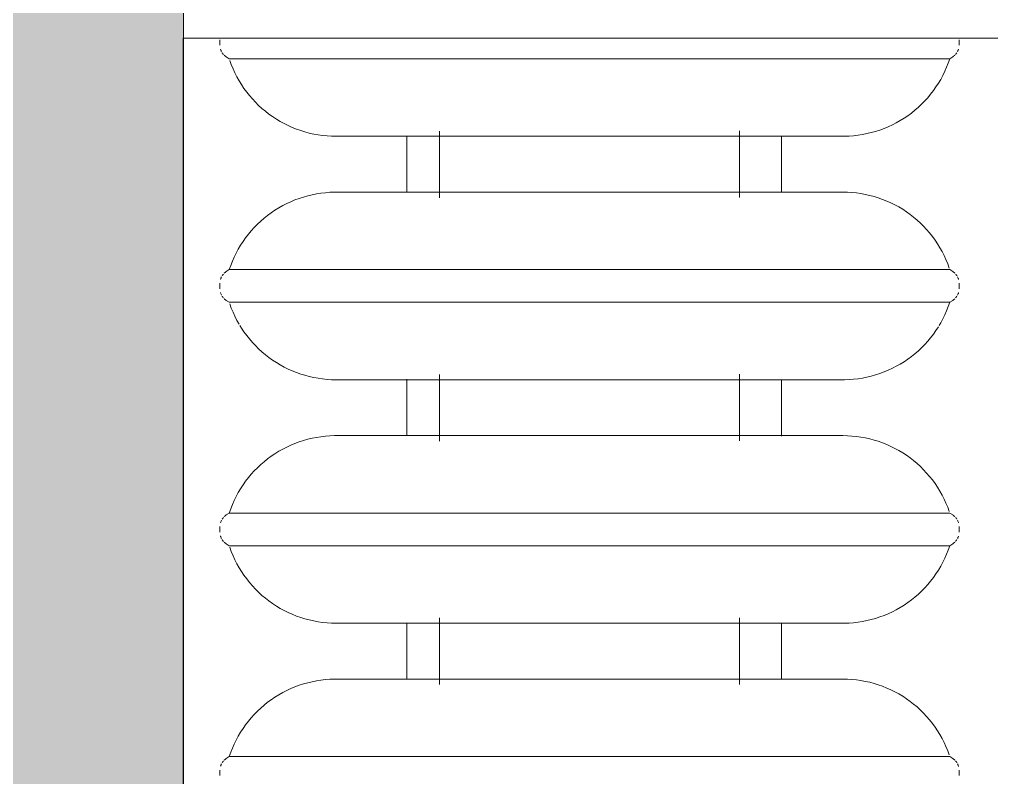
# Model space of a CAD drawing. Header units: inches. Extents: x -1287 to 1590, y -3558 to 989.
# Drawn here: x -1019.25 to -1006.28, y -518.86 to -508.74 of the extents above; entities that cross this region are included whole.
import ezdxf

# ---------------------------------------------------------------- set-up
doc = ezdxf.new("R2010")
doc.units = ezdxf.units.IN
doc.header["$MEASUREMENT"] = 0
for name, color, linetype, lineweight in [('A-GENM', 13, 'Continuous', 9), ('A-WALL', 113, 'Continuous', 18), ('A-WALL-PATT', 111, 'Continuous', 18), ('I-WALL', 2, 'Continuous', 18)]:
    doc.layers.add(name, color=color, linetype=linetype, lineweight=lineweight)

# ---------------------------------------------------------------- blocks, each defined once
blk = doc.blocks.new('Cast_Iron_Radiator_8182 - Cast_Iron_Radiator_8182-7588421-1st Floor Construction')
at = {"layer": 'A-GENM'}
for p, q in [((0.75, 4.933), (0.713, 4.933)), ((0.787, 4.933), (0.75, 4.933)), ((4, 4.933), (3.963, 4.933)), ((4.037, 4.933), (4, 4.933)), ((7.25, 4.933), (7.213, 4.933)), ((7.287, 4.933), (7.25, 4.933)), ((10.5, 4.933), (10.463, 4.933)), ((10.537, 4.933), (10.5, 4.933)), ((0.968, 4.809), (0.943, 4.848)), ((0.968, 1), (0.968, 4.809)), ((3.807, 4.848), (3.782, 4.809)), ((3.782, 1), (3.782, 4.809)), ((4.218, 4.809), (4.193, 4.848)), ((4.218, 1), (4.218, 4.809)), ((7.057, 4.848), (7.032, 4.809)), ((7.032, 1), (7.032, 4.809)), ((7.468, 4.809), (7.443, 4.848)), ((7.468, 1), (7.468, 4.809)), ((10.307, 4.848), (10.282, 4.809)), ((10.282, 1), (10.282, 4.809)), ((2.754, 2.438), (1.999, 2.438)), ((6.004, 2.438), (5.249, 2.438)), ((9.254, 2.438), (8.499, 2.438)), ((2.818, 2), (1.928, 2)), ((6.068, 2), (5.178, 2)), ((9.318, 2), (8.428, 2)), ((0.968, -1), (0.968, 1)), ((2.002, -1), (2.002, 1)), ((2.748, 1), (2.748, -1)), ((3.782, -1), (3.782, 1)), ((4.218, -1), (4.218, 1)), ((5.252, -1), (5.252, 1)), ((5.998, 1), (5.998, -1)), ((7.032, -1), (7.032, 1)), ((7.468, -1), (7.468, 1)), ((8.502, -1), (8.502, 1)), ((9.248, 1), (9.248, -1)), ((10.282, -1), (10.282, 1)), ((0.968, -4.809), (0.968, -1)), ((3.782, -4.809), (3.782, -1)), ((4.218, -4.809), (4.218, -1)), ((7.032, -4.809), (7.032, -1)), ((7.468, -4.809), (7.468, -1)), ((10.282, -4.809), (10.282, -1)), ((1.932, -2), (2.822, -2)), ((5.182, -2), (6.072, -2)), ((8.432, -2), (9.322, -2)), ((1.997, -2.562), (2.753, -2.562)), ((5.247, -2.562), (6.003, -2.562)), ((8.497, -2.562), (9.253, -2.562)), ((0.943, -4.848), (0.968, -4.809)), ((3.782, -4.809), (3.807, -4.848)), ((4.193, -4.848), (4.218, -4.809)), ((7.032, -4.809), (7.057, -4.848)), ((7.443, -4.848), (7.468, -4.809)), ((10.282, -4.809), (10.307, -4.848)), ((0.713, -4.933), (0.75, -4.933)), ((0.75, -4.933), (0.787, -4.933)), ((3.963, -4.933), (4, -4.933)), ((4, -4.933), (4.037, -4.933)), ((7.213, -4.933), (7.25, -4.933)), ((7.25, -4.933), (7.287, -4.933)), ((10.463, -4.933), (10.5, -4.933)), ((10.5, -4.933), (10.537, -4.933))]:
    blk.add_line(p, q, dxfattribs=at)
at = {"layer": 'A-GENM', "flags": 128}
for points in [[(0.838, 4.925), (0.845, 4.923), (0.852, 4.921), (0.859, 4.918), (0.866, 4.915), (0.873, 4.912)], [(0.886, 4.904), (0.892, 4.9), (0.898, 4.896), (0.904, 4.891), (0.909, 4.887)], [(0.92, 4.876), (0.925, 4.871), (0.93, 4.865), (0.935, 4.859), (0.939, 4.854), (0.943, 4.848)], [(0.968, 4.809), (1.025, 4.789), (1.081, 4.767), (1.135, 4.743), (1.189, 4.716), (1.242, 4.688), (1.294, 4.657), (1.344, 4.624), (1.393, 4.59), (1.441, 4.553), (1.487, 4.515), (1.531, 4.474), (1.574, 4.432), (1.615, 4.389), (1.654, 4.343), (1.692, 4.296), (1.727, 4.248), (1.761, 4.198), (1.793, 4.147), (1.822, 4.095), (1.849, 4.042), (1.875, 3.987), (1.898, 3.932), (1.919, 3.876), (1.937, 3.819), (1.953, 3.761), (1.967, 3.703), (1.979, 3.644), (1.988, 3.585), (1.995, 3.525), (2, 3.465), (2.002, 3.405), (2.002, 3.383)], [(2.748, 3.383), (2.749, 3.443), (2.753, 3.503), (2.759, 3.563), (2.767, 3.622), (2.778, 3.681), (2.791, 3.74), (2.807, 3.798), (2.824, 3.855), (2.844, 3.911), (2.867, 3.967), (2.891, 4.022), (2.918, 4.076), (2.946, 4.128), (2.977, 4.18), (3.01, 4.23), (3.045, 4.279), (3.082, 4.326), (3.12, 4.372), (3.161, 4.416), (3.203, 4.459), (3.247, 4.5), (3.292, 4.539), (3.339, 4.576), (3.388, 4.612), (3.438, 4.645), (3.489, 4.677), (3.541, 4.706), (3.595, 4.733), (3.649, 4.758), (3.705, 4.781), (3.761, 4.802)], [(3.807, 4.848), (3.812, 4.854), (3.816, 4.86), (3.821, 4.866), (3.825, 4.872), (3.831, 4.877)], [(3.841, 4.887), (3.847, 4.892), (3.853, 4.896), (3.859, 4.901), (3.865, 4.905)], [(3.878, 4.912), (3.885, 4.915), (3.892, 4.918), (3.899, 4.921), (3.906, 4.924), (3.913, 4.926)], [(4.088, 4.925), (4.095, 4.923), (4.102, 4.921), (4.109, 4.918), (4.116, 4.915), (4.123, 4.912)], [(4.136, 4.904), (4.142, 4.9), (4.148, 4.896), (4.154, 4.891), (4.159, 4.887)], [(4.17, 4.876), (4.175, 4.871), (4.18, 4.865), (4.185, 4.859), (4.189, 4.854), (4.193, 4.848)], [(4.218, 4.809), (4.275, 4.789), (4.331, 4.767), (4.385, 4.743), (4.439, 4.716), (4.492, 4.688), (4.544, 4.657), (4.594, 4.624), (4.643, 4.59), (4.691, 4.553), (4.737, 4.515), (4.781, 4.474), (4.824, 4.432), (4.865, 4.389), (4.904, 4.343), (4.942, 4.296), (4.977, 4.248), (5.011, 4.198), (5.043, 4.147), (5.072, 4.095), (5.099, 4.042), (5.125, 3.987), (5.148, 3.932), (5.169, 3.876), (5.187, 3.819), (5.203, 3.761), (5.217, 3.703), (5.229, 3.644), (5.238, 3.585), (5.245, 3.525), (5.25, 3.465), (5.252, 3.405), (5.252, 3.383)], [(6.739, 4.677), (6.791, 4.706), (6.845, 4.733), (6.899, 4.758), (6.955, 4.781), (7.011, 4.802)], [(7.057, 4.848), (7.062, 4.854), (7.066, 4.86), (7.071, 4.866), (7.075, 4.872), (7.081, 4.877)], [(7.091, 4.887), (7.097, 4.892), (7.103, 4.896), (7.109, 4.901), (7.115, 4.905)], [(7.128, 4.912), (7.135, 4.915), (7.142, 4.918), (7.149, 4.921), (7.156, 4.924), (7.163, 4.926)], [(7.338, 4.925), (7.345, 4.923), (7.352, 4.921), (7.359, 4.918), (7.366, 4.915), (7.373, 4.912)], [(7.386, 4.904), (7.392, 4.9), (7.398, 4.896), (7.404, 4.891), (7.409, 4.887)], [(7.42, 4.876), (7.425, 4.871), (7.43, 4.865), (7.435, 4.859), (7.439, 4.854), (7.443, 4.848)], [(7.468, 4.809), (7.525, 4.789), (7.581, 4.767), (7.635, 4.743), (7.689, 4.716), (7.742, 4.688), (7.794, 4.657), (7.844, 4.624), (7.893, 4.59), (7.941, 4.553), (7.987, 4.515), (8.031, 4.474), (8.074, 4.432), (8.115, 4.389), (8.154, 4.343), (8.192, 4.296), (8.227, 4.248), (8.261, 4.198), (8.293, 4.147), (8.322, 4.095), (8.349, 4.042), (8.375, 3.987), (8.398, 3.932), (8.419, 3.876), (8.437, 3.819), (8.453, 3.761), (8.467, 3.703), (8.479, 3.644), (8.488, 3.585), (8.495, 3.525), (8.5, 3.465), (8.502, 3.405), (8.502, 3.383)], [(9.248, 3.383), (9.249, 3.443), (9.253, 3.503), (9.259, 3.563), (9.267, 3.622), (9.278, 3.681), (9.291, 3.74), (9.307, 3.798), (9.324, 3.855), (9.344, 3.911), (9.367, 3.967), (9.391, 4.022), (9.418, 4.076), (9.446, 4.128), (9.477, 4.18), (9.51, 4.23), (9.545, 4.279), (9.582, 4.326), (9.62, 4.372), (9.661, 4.416), (9.703, 4.459), (9.747, 4.5), (9.792, 4.539), (9.839, 4.576), (9.888, 4.612), (9.938, 4.645), (9.989, 4.677), (10.041, 4.706), (10.095, 4.733), (10.149, 4.758), (10.205, 4.781), (10.261, 4.802)], [(10.307, 4.848), (10.312, 4.854), (10.316, 4.86), (10.321, 4.866), (10.325, 4.872), (10.331, 4.877)], [(10.341, 4.887), (10.347, 4.892), (10.353, 4.896), (10.359, 4.901), (10.365, 4.905)], [(10.378, 4.912), (10.385, 4.915), (10.392, 4.918), (10.399, 4.921), (10.406, 4.924), (10.413, 4.926)], [(5.998, 3.383), (5.999, 3.443), (6.003, 3.503), (6.009, 3.563), (6.017, 3.622), (6.028, 3.681), (6.041, 3.74), (6.057, 3.798), (6.074, 3.855), (6.094, 3.911), (6.117, 3.967), (6.141, 4.022), (6.168, 4.076), (6.196, 4.128), (6.227, 4.18), (6.26, 4.23), (6.295, 4.279), (6.332, 4.326), (6.37, 4.372), (6.411, 4.416), (6.453, 4.459), (6.497, 4.5), (6.542, 4.539), (6.589, 4.576), (6.638, 4.612), (6.688, 4.645), (6.723, 4.667)], [(2.002, 3.383), (2.002, 3.381), (2.002, 3.375), (2.002, 3.366), (2.002, 3.353), (2.002, 3.336), (2.002, 3.315), (2.002, 3.29), (2.002, 3.262), (2.002, 3.23), (2.002, 3.195), (2.002, 3.156), (2.002, 3.114), (2.002, 3.068), (2.002, 3.019), (2.002, 2.967), (2.002, 2.911), (2.002, 2.853), (2.002, 2.792), (2.002, 2.727), (2.002, 2.66), (2.002, 2.591), (2.002, 2.518), (2.002, 2.444)], [(2.002, 1), (2.002, 1.095), (2.002, 1.19), (2.002, 1.285), (2.002, 1.38), (2.002, 1.473), (2.002, 1.566), (2.002, 1.659), (2.002, 1.75), (2.002, 1.839), (2.002, 1.928), (2.002, 2.015), (2.002, 2.1), (2.002, 2.184), (2.002, 2.266), (2.002, 2.346), (2.002, 2.423), (2.002, 2.498), (2.002, 2.571), (2.002, 2.642), (2.002, 2.71), (2.002, 2.775), (2.002, 2.837), (2.002, 2.896), (2.002, 2.952), (2.002, 3.005), (2.002, 3.055), (2.002, 3.102), (2.002, 3.145), (2.002, 3.185), (2.002, 3.221), (2.002, 3.254), (2.002, 3.283), (2.002, 3.309), (2.002, 3.33), (2.002, 3.348), (2.002, 3.363), (2.002, 3.373), (2.002, 3.38), (2.002, 3.383), (2.002, 3.383)], [(2.748, 2.438), (2.748, 2.498), (2.748, 2.571), (2.748, 2.642), (2.748, 2.71), (2.748, 2.775), (2.748, 2.837), (2.748, 2.896), (2.748, 2.952), (2.748, 3.005), (2.748, 3.055), (2.748, 3.102), (2.748, 3.145), (2.748, 3.185), (2.748, 3.221), (2.748, 3.254), (2.748, 3.283), (2.748, 3.309), (2.748, 3.33), (2.748, 3.348), (2.748, 3.363), (2.748, 3.373), (2.748, 3.38), (2.748, 3.383), (2.748, 3.383)], [(2.748, 3.383), (2.748, 3.381), (2.748, 3.375), (2.748, 3.366), (2.748, 3.353), (2.748, 3.336), (2.748, 3.315), (2.748, 3.29), (2.748, 3.262), (2.748, 3.23), (2.748, 3.195), (2.748, 3.156), (2.748, 3.114), (2.748, 3.068), (2.748, 3.019), (2.748, 2.967), (2.748, 2.911), (2.748, 2.853), (2.748, 2.792), (2.748, 2.727), (2.748, 2.66), (2.748, 2.591), (2.748, 2.518), (2.748, 2.444), (2.748, 2.367), (2.748, 2.288), (2.748, 2.206), (2.748, 2.123), (2.748, 2.038), (2.748, 1.952), (2.748, 1.864), (2.748, 1.774), (2.748, 1.683), (2.748, 1.591), (2.748, 1.499), (2.748, 1.405), (2.748, 1.311), (2.748, 1.216), (2.748, 1.121), (2.748, 1.026), (2.748, 1)], [(5.252, 3.383), (5.252, 3.381), (5.252, 3.375), (5.252, 3.366), (5.252, 3.353), (5.252, 3.336), (5.252, 3.315), (5.252, 3.29), (5.252, 3.262), (5.252, 3.23), (5.252, 3.195), (5.252, 3.156), (5.252, 3.114), (5.252, 3.068), (5.252, 3.019), (5.252, 2.967), (5.252, 2.911), (5.252, 2.853), (5.252, 2.792), (5.252, 2.727), (5.252, 2.66), (5.252, 2.591), (5.252, 2.518), (5.252, 2.444)], [(5.252, 1), (5.252, 1.095), (5.252, 1.19), (5.252, 1.285), (5.252, 1.38), (5.252, 1.473), (5.252, 1.566), (5.252, 1.659), (5.252, 1.75), (5.252, 1.839), (5.252, 1.928), (5.252, 2.015), (5.252, 2.1), (5.252, 2.184), (5.252, 2.266), (5.252, 2.346), (5.252, 2.423), (5.252, 2.498), (5.252, 2.571), (5.252, 2.642), (5.252, 2.71), (5.252, 2.775), (5.252, 2.837), (5.252, 2.896), (5.252, 2.952), (5.252, 3.005), (5.252, 3.055), (5.252, 3.102), (5.252, 3.145), (5.252, 3.185), (5.252, 3.221), (5.252, 3.254), (5.252, 3.283), (5.252, 3.309), (5.252, 3.33), (5.252, 3.348), (5.252, 3.363), (5.252, 3.373), (5.252, 3.38), (5.252, 3.383), (5.252, 3.383)], [(5.998, 2.438), (5.998, 2.498), (5.998, 2.571), (5.998, 2.642), (5.998, 2.71), (5.998, 2.775), (5.998, 2.837), (5.998, 2.896), (5.998, 2.952), (5.998, 3.005), (5.998, 3.055), (5.998, 3.102), (5.998, 3.145), (5.998, 3.185), (5.998, 3.221), (5.998, 3.254), (5.998, 3.283), (5.998, 3.309), (5.998, 3.33), (5.998, 3.348), (5.998, 3.363), (5.998, 3.373), (5.998, 3.38), (5.998, 3.383), (5.998, 3.383)], [(5.998, 3.383), (5.998, 3.381), (5.998, 3.375), (5.998, 3.366), (5.998, 3.353), (5.998, 3.336), (5.998, 3.315), (5.998, 3.29), (5.998, 3.262), (5.998, 3.23), (5.998, 3.195), (5.998, 3.156), (5.998, 3.114), (5.998, 3.068), (5.998, 3.019), (5.998, 2.967), (5.998, 2.911), (5.998, 2.853), (5.998, 2.792), (5.998, 2.727), (5.998, 2.66), (5.998, 2.591), (5.998, 2.518), (5.998, 2.444), (5.998, 2.367), (5.998, 2.288), (5.998, 2.206), (5.998, 2.123), (5.998, 2.038), (5.998, 1.952), (5.998, 1.864), (5.998, 1.774), (5.998, 1.683), (5.998, 1.591), (5.998, 1.499), (5.998, 1.405), (5.998, 1.311), (5.998, 1.216), (5.998, 1.121), (5.998, 1.026), (5.998, 1)], [(8.502, 3.383), (8.502, 3.381), (8.502, 3.375), (8.502, 3.366), (8.502, 3.353), (8.502, 3.336), (8.502, 3.315), (8.502, 3.29), (8.502, 3.262), (8.502, 3.23), (8.502, 3.195), (8.502, 3.156), (8.502, 3.114), (8.502, 3.068), (8.502, 3.019), (8.502, 2.967), (8.502, 2.911), (8.502, 2.853), (8.502, 2.792), (8.502, 2.727), (8.502, 2.66), (8.502, 2.591), (8.502, 2.518), (8.502, 2.444)], [(8.502, 1), (8.502, 1.095), (8.502, 1.19), (8.502, 1.285), (8.502, 1.38), (8.502, 1.473), (8.502, 1.566), (8.502, 1.659), (8.502, 1.75), (8.502, 1.839), (8.502, 1.928), (8.502, 2.015), (8.502, 2.1), (8.502, 2.184), (8.502, 2.266), (8.502, 2.346), (8.502, 2.423), (8.502, 2.498), (8.502, 2.571), (8.502, 2.642), (8.502, 2.71), (8.502, 2.775), (8.502, 2.837), (8.502, 2.896), (8.502, 2.952), (8.502, 3.005), (8.502, 3.055), (8.502, 3.102), (8.502, 3.145), (8.502, 3.185), (8.502, 3.221), (8.502, 3.254), (8.502, 3.283), (8.502, 3.309), (8.502, 3.33), (8.502, 3.348), (8.502, 3.363), (8.502, 3.373), (8.502, 3.38), (8.502, 3.383), (8.502, 3.383)], [(9.248, 2.438), (9.248, 2.498), (9.248, 2.571), (9.248, 2.642), (9.248, 2.71), (9.248, 2.775), (9.248, 2.837), (9.248, 2.896), (9.248, 2.952), (9.248, 3.005), (9.248, 3.055), (9.248, 3.102), (9.248, 3.145), (9.248, 3.185), (9.248, 3.221), (9.248, 3.254), (9.248, 3.283), (9.248, 3.309), (9.248, 3.33), (9.248, 3.348), (9.248, 3.363), (9.248, 3.373), (9.248, 3.38), (9.248, 3.383), (9.248, 3.383)], [(9.248, 3.383), (9.248, 3.381), (9.248, 3.375), (9.248, 3.366), (9.248, 3.353), (9.248, 3.336), (9.248, 3.315), (9.248, 3.29), (9.248, 3.262), (9.248, 3.23), (9.248, 3.195), (9.248, 3.156), (9.248, 3.114), (9.248, 3.068), (9.248, 3.019), (9.248, 2.967), (9.248, 2.911), (9.248, 2.853), (9.248, 2.792), (9.248, 2.727), (9.248, 2.66), (9.248, 2.591), (9.248, 2.518), (9.248, 2.444), (9.248, 2.367), (9.248, 2.288), (9.248, 2.206), (9.248, 2.123), (9.248, 2.038), (9.248, 1.952), (9.248, 1.864), (9.248, 1.774), (9.248, 1.683), (9.248, 1.591), (9.248, 1.499), (9.248, 1.405), (9.248, 1.311), (9.248, 1.216), (9.248, 1.121), (9.248, 1.026), (9.248, 1)], [(2.002, -3.383), (2.002, -3.381), (2.002, -3.375), (2.002, -3.366), (2.002, -3.353), (2.002, -3.336), (2.002, -3.315), (2.002, -3.29), (2.002, -3.262), (2.002, -3.23), (2.002, -3.195), (2.002, -3.156), (2.002, -3.114), (2.002, -3.068), (2.002, -3.019), (2.002, -2.967), (2.002, -2.911), (2.002, -2.853), (2.002, -2.792), (2.002, -2.727), (2.002, -2.66), (2.002, -2.591), (2.002, -2.518), (2.002, -2.444), (2.002, -2.367), (2.002, -2.288), (2.002, -2.206), (2.002, -2.123), (2.002, -2.038), (2.002, -1.952), (2.002, -1.864), (2.002, -1.774), (2.002, -1.683), (2.002, -1.591), (2.002, -1.499), (2.002, -1.405), (2.002, -1.311), (2.002, -1.216), (2.002, -1.121), (2.002, -1.026), (2.002, -1)], [(2.748, -1), (2.748, -1.095), (2.748, -1.19), (2.748, -1.285), (2.748, -1.38), (2.748, -1.473), (2.748, -1.566), (2.748, -1.659), (2.748, -1.75), (2.748, -1.839), (2.748, -1.928), (2.748, -2.015), (2.748, -2.1), (2.748, -2.184), (2.748, -2.266), (2.748, -2.346), (2.748, -2.423), (2.748, -2.498), (2.748, -2.571), (2.748, -2.642), (2.748, -2.71), (2.748, -2.775), (2.748, -2.837), (2.748, -2.896), (2.748, -2.952), (2.748, -3.005), (2.748, -3.055), (2.748, -3.102), (2.748, -3.145), (2.748, -3.185), (2.748, -3.221), (2.748, -3.254), (2.748, -3.283), (2.748, -3.309), (2.748, -3.33), (2.748, -3.348), (2.748, -3.363), (2.748, -3.373), (2.748, -3.38), (2.748, -3.383), (2.748, -3.383)], [(5.252, -3.383), (5.252, -3.381), (5.252, -3.375), (5.252, -3.366), (5.252, -3.353), (5.252, -3.336), (5.252, -3.315), (5.252, -3.29), (5.252, -3.262), (5.252, -3.23), (5.252, -3.195), (5.252, -3.156), (5.252, -3.114), (5.252, -3.068), (5.252, -3.019), (5.252, -2.967), (5.252, -2.911), (5.252, -2.853), (5.252, -2.792), (5.252, -2.727), (5.252, -2.66), (5.252, -2.591), (5.252, -2.518), (5.252, -2.444), (5.252, -2.367), (5.252, -2.288), (5.252, -2.206), (5.252, -2.123), (5.252, -2.038), (5.252, -1.952), (5.252, -1.864), (5.252, -1.774), (5.252, -1.683), (5.252, -1.591), (5.252, -1.499), (5.252, -1.405), (5.252, -1.311), (5.252, -1.216), (5.252, -1.121), (5.252, -1.026), (5.252, -1)], [(5.998, -1), (5.998, -1.095), (5.998, -1.19), (5.998, -1.285), (5.998, -1.38), (5.998, -1.473), (5.998, -1.566), (5.998, -1.659), (5.998, -1.75), (5.998, -1.839), (5.998, -1.928), (5.998, -2.015), (5.998, -2.1), (5.998, -2.184), (5.998, -2.266), (5.998, -2.346), (5.998, -2.423), (5.998, -2.498), (5.998, -2.571), (5.998, -2.642), (5.998, -2.71), (5.998, -2.775), (5.998, -2.837), (5.998, -2.896), (5.998, -2.952), (5.998, -3.005), (5.998, -3.055), (5.998, -3.102), (5.998, -3.145), (5.998, -3.185), (5.998, -3.221), (5.998, -3.254), (5.998, -3.283), (5.998, -3.309), (5.998, -3.33), (5.998, -3.348), (5.998, -3.363), (5.998, -3.373), (5.998, -3.38), (5.998, -3.383), (5.998, -3.383)], [(8.502, -3.383), (8.502, -3.381), (8.502, -3.375), (8.502, -3.366), (8.502, -3.353), (8.502, -3.336), (8.502, -3.315), (8.502, -3.29), (8.502, -3.262), (8.502, -3.23), (8.502, -3.195), (8.502, -3.156), (8.502, -3.114), (8.502, -3.068), (8.502, -3.019), (8.502, -2.967), (8.502, -2.911), (8.502, -2.853), (8.502, -2.792), (8.502, -2.727), (8.502, -2.66), (8.502, -2.591), (8.502, -2.518), (8.502, -2.444), (8.502, -2.367), (8.502, -2.288), (8.502, -2.206), (8.502, -2.123), (8.502, -2.038), (8.502, -1.952), (8.502, -1.864), (8.502, -1.774), (8.502, -1.683), (8.502, -1.591), (8.502, -1.499), (8.502, -1.405), (8.502, -1.311), (8.502, -1.216), (8.502, -1.121), (8.502, -1.026), (8.502, -1)], [(9.248, -1), (9.248, -1.095), (9.248, -1.19), (9.248, -1.285), (9.248, -1.38), (9.248, -1.473), (9.248, -1.566), (9.248, -1.659), (9.248, -1.75), (9.248, -1.839), (9.248, -1.928), (9.248, -2.015), (9.248, -2.1), (9.248, -2.184), (9.248, -2.266), (9.248, -2.346), (9.248, -2.423), (9.248, -2.498), (9.248, -2.571), (9.248, -2.642), (9.248, -2.71), (9.248, -2.775), (9.248, -2.837), (9.248, -2.896), (9.248, -2.952), (9.248, -3.005), (9.248, -3.055), (9.248, -3.102), (9.248, -3.145), (9.248, -3.185), (9.248, -3.221), (9.248, -3.254), (9.248, -3.283), (9.248, -3.309), (9.248, -3.33), (9.248, -3.348), (9.248, -3.363), (9.248, -3.373), (9.248, -3.38), (9.248, -3.383), (9.248, -3.383)], [(2.002, -2.571), (2.002, -2.642), (2.002, -2.71), (2.002, -2.775), (2.002, -2.837), (2.002, -2.896), (2.002, -2.952), (2.002, -3.005), (2.002, -3.055), (2.002, -3.102), (2.002, -3.145), (2.002, -3.185), (2.002, -3.221), (2.002, -3.254), (2.002, -3.283), (2.002, -3.309), (2.002, -3.33), (2.002, -3.348), (2.002, -3.363), (2.002, -3.373), (2.002, -3.38), (2.002, -3.383), (2.002, -3.383)], [(2.748, -3.383), (2.748, -3.381), (2.748, -3.375), (2.748, -3.366), (2.748, -3.353), (2.748, -3.336), (2.748, -3.315), (2.748, -3.29), (2.748, -3.262), (2.748, -3.23), (2.748, -3.195), (2.748, -3.156), (2.748, -3.114), (2.748, -3.068), (2.748, -3.019), (2.748, -2.967), (2.748, -2.911), (2.748, -2.853), (2.748, -2.792), (2.748, -2.727), (2.748, -2.66), (2.748, -2.591), (2.748, -2.562)], [(5.252, -2.571), (5.252, -2.642), (5.252, -2.71), (5.252, -2.775), (5.252, -2.837), (5.252, -2.896), (5.252, -2.952), (5.252, -3.005), (5.252, -3.055), (5.252, -3.102), (5.252, -3.145), (5.252, -3.185), (5.252, -3.221), (5.252, -3.254), (5.252, -3.283), (5.252, -3.309), (5.252, -3.33), (5.252, -3.348), (5.252, -3.363), (5.252, -3.373), (5.252, -3.38), (5.252, -3.383), (5.252, -3.383)], [(5.998, -3.383), (5.998, -3.381), (5.998, -3.375), (5.998, -3.366), (5.998, -3.353), (5.998, -3.336), (5.998, -3.315), (5.998, -3.29), (5.998, -3.262), (5.998, -3.23), (5.998, -3.195), (5.998, -3.156), (5.998, -3.114), (5.998, -3.068), (5.998, -3.019), (5.998, -2.967), (5.998, -2.911), (5.998, -2.853), (5.998, -2.792), (5.998, -2.727), (5.998, -2.66), (5.998, -2.591), (5.998, -2.562)], [(8.502, -2.571), (8.502, -2.642), (8.502, -2.71), (8.502, -2.775), (8.502, -2.837), (8.502, -2.896), (8.502, -2.952), (8.502, -3.005), (8.502, -3.055), (8.502, -3.102), (8.502, -3.145), (8.502, -3.185), (8.502, -3.221), (8.502, -3.254), (8.502, -3.283), (8.502, -3.309), (8.502, -3.33), (8.502, -3.348), (8.502, -3.363), (8.502, -3.373), (8.502, -3.38), (8.502, -3.383), (8.502, -3.383)], [(9.248, -3.383), (9.248, -3.381), (9.248, -3.375), (9.248, -3.366), (9.248, -3.353), (9.248, -3.336), (9.248, -3.315), (9.248, -3.29), (9.248, -3.262), (9.248, -3.23), (9.248, -3.195), (9.248, -3.156), (9.248, -3.114), (9.248, -3.068), (9.248, -3.019), (9.248, -2.967), (9.248, -2.911), (9.248, -2.853), (9.248, -2.792), (9.248, -2.727), (9.248, -2.66), (9.248, -2.591), (9.248, -2.562)], [(2.002, -3.383), (2.001, -3.443), (1.997, -3.503), (1.991, -3.563), (1.983, -3.622), (1.972, -3.681), (1.959, -3.74), (1.943, -3.798), (1.926, -3.855), (1.906, -3.911), (1.883, -3.967), (1.859, -4.022), (1.832, -4.076), (1.804, -4.128), (1.773, -4.18), (1.74, -4.23), (1.705, -4.279), (1.668, -4.326), (1.63, -4.372), (1.589, -4.416), (1.547, -4.459), (1.503, -4.5), (1.458, -4.539), (1.411, -4.576), (1.362, -4.612), (1.312, -4.645), (1.261, -4.677), (1.209, -4.706), (1.155, -4.733), (1.101, -4.758), (1.045, -4.781), (0.989, -4.802)], [(3.782, -4.809), (3.725, -4.789), (3.669, -4.767), (3.615, -4.743), (3.561, -4.716), (3.508, -4.688), (3.456, -4.657), (3.406, -4.624), (3.357, -4.59), (3.309, -4.553), (3.263, -4.515), (3.219, -4.474), (3.176, -4.432), (3.135, -4.389), (3.096, -4.343), (3.058, -4.296), (3.023, -4.248), (2.989, -4.198), (2.957, -4.147), (2.928, -4.095), (2.901, -4.042), (2.875, -3.987), (2.852, -3.932), (2.831, -3.876), (2.813, -3.819), (2.797, -3.761), (2.783, -3.703), (2.771, -3.644), (2.762, -3.585), (2.755, -3.525), (2.75, -3.465), (2.748, -3.405), (2.748, -3.383)], [(5.252, -3.383), (5.251, -3.443), (5.247, -3.503), (5.241, -3.563), (5.233, -3.622), (5.222, -3.681), (5.209, -3.74), (5.193, -3.798), (5.176, -3.855), (5.156, -3.911), (5.133, -3.967), (5.109, -4.022), (5.082, -4.076), (5.054, -4.128), (5.023, -4.18), (4.99, -4.23), (4.955, -4.279), (4.918, -4.326), (4.88, -4.372), (4.839, -4.416), (4.797, -4.459), (4.753, -4.5), (4.708, -4.539), (4.661, -4.576), (4.612, -4.612), (4.562, -4.645), (4.511, -4.677), (4.459, -4.706), (4.405, -4.733), (4.351, -4.758), (4.295, -4.781), (4.239, -4.802)], [(6.706, -4.657), (6.656, -4.624), (6.607, -4.59), (6.559, -4.553), (6.513, -4.515), (6.469, -4.474), (6.426, -4.432), (6.385, -4.389), (6.346, -4.343), (6.308, -4.296), (6.273, -4.248), (6.239, -4.198), (6.207, -4.147), (6.178, -4.095), (6.151, -4.042), (6.125, -3.987), (6.102, -3.932), (6.081, -3.876), (6.063, -3.819), (6.047, -3.761), (6.033, -3.703), (6.021, -3.644), (6.012, -3.585), (6.005, -3.525), (6, -3.465), (5.998, -3.405), (5.998, -3.383)], [(8.502, -3.383), (8.501, -3.443), (8.497, -3.503), (8.491, -3.563), (8.483, -3.622), (8.472, -3.681), (8.459, -3.74), (8.443, -3.798), (8.426, -3.855), (8.406, -3.911), (8.383, -3.967), (8.359, -4.022), (8.332, -4.076), (8.304, -4.128), (8.273, -4.18), (8.24, -4.23), (8.205, -4.279), (8.168, -4.326), (8.13, -4.372), (8.089, -4.416), (8.047, -4.459), (8.003, -4.5), (7.958, -4.539), (7.911, -4.576), (7.862, -4.612), (7.812, -4.645), (7.761, -4.677), (7.709, -4.706), (7.655, -4.733), (7.601, -4.758), (7.545, -4.781), (7.489, -4.802)], [(10.282, -4.809), (10.225, -4.789), (10.169, -4.767), (10.115, -4.743), (10.061, -4.716), (10.008, -4.688), (9.956, -4.657), (9.906, -4.624), (9.857, -4.59), (9.809, -4.553), (9.763, -4.515), (9.719, -4.474), (9.676, -4.432), (9.635, -4.389), (9.596, -4.343), (9.558, -4.296), (9.523, -4.248), (9.489, -4.198), (9.457, -4.147), (9.428, -4.095), (9.401, -4.042), (9.375, -3.987), (9.352, -3.932), (9.331, -3.876), (9.313, -3.819), (9.297, -3.761), (9.283, -3.703), (9.271, -3.644), (9.262, -3.585), (9.255, -3.525), (9.25, -3.465), (9.248, -3.405), (9.248, -3.383)], [(7.032, -4.809), (6.975, -4.789), (6.919, -4.767), (6.865, -4.743), (6.811, -4.716), (6.758, -4.688), (6.723, -4.667)], [(0.872, -4.912), (0.865, -4.915), (0.858, -4.918), (0.851, -4.921), (0.844, -4.924), (0.837, -4.926)], [(0.909, -4.887), (0.903, -4.892), (0.897, -4.896), (0.891, -4.901), (0.885, -4.905)], [(0.943, -4.848), (0.938, -4.854), (0.934, -4.86), (0.929, -4.866), (0.925, -4.872), (0.919, -4.877)], [(3.83, -4.876), (3.825, -4.871), (3.82, -4.865), (3.815, -4.859), (3.811, -4.854), (3.807, -4.848)], [(3.864, -4.904), (3.858, -4.9), (3.852, -4.896), (3.846, -4.891), (3.841, -4.887)], [(3.912, -4.925), (3.905, -4.923), (3.898, -4.921), (3.891, -4.918), (3.884, -4.915), (3.877, -4.912)], [(4.122, -4.912), (4.115, -4.915), (4.108, -4.918), (4.101, -4.921), (4.094, -4.924), (4.087, -4.926)], [(4.159, -4.887), (4.153, -4.892), (4.147, -4.896), (4.141, -4.901), (4.135, -4.905)], [(4.193, -4.848), (4.188, -4.854), (4.184, -4.86), (4.179, -4.866), (4.175, -4.872), (4.169, -4.877)], [(7.08, -4.876), (7.075, -4.871), (7.07, -4.865), (7.065, -4.859), (7.061, -4.854), (7.057, -4.848)], [(7.114, -4.904), (7.108, -4.9), (7.102, -4.896), (7.096, -4.891), (7.091, -4.887)], [(7.162, -4.925), (7.155, -4.923), (7.148, -4.921), (7.141, -4.918), (7.134, -4.915), (7.127, -4.912)], [(7.372, -4.912), (7.365, -4.915), (7.358, -4.918), (7.351, -4.921), (7.344, -4.924), (7.337, -4.926)], [(7.409, -4.887), (7.403, -4.892), (7.397, -4.896), (7.391, -4.901), (7.385, -4.905)], [(7.443, -4.848), (7.438, -4.854), (7.434, -4.86), (7.429, -4.866), (7.425, -4.872), (7.419, -4.877)], [(10.33, -4.876), (10.325, -4.871), (10.32, -4.865), (10.315, -4.859), (10.311, -4.854), (10.307, -4.848)], [(10.364, -4.904), (10.358, -4.9), (10.352, -4.896), (10.346, -4.891), (10.341, -4.887)], [(10.412, -4.925), (10.405, -4.923), (10.398, -4.921), (10.391, -4.918), (10.384, -4.915), (10.377, -4.912)]]:
    blk.add_lwpolyline(points, dxfattribs=at)

msp = doc.modelspace()

# ---------------------------------------------------------------- hatches: boundary and pattern name
at = {"layer": 'A-WALL-PATT'}
h = msp.add_hatch(color=250, dxfattribs=at)
h.paths.add_polyline_path([(-1017.062, -1284.185), (-1017.062, -1208.435), (-1020.687, -1208.435), (-1020.687, -1196.935), (-1017.062, -1196.935), (-1017.062, -1161.234), (-1035.062, -1161.234), (-1035.062, -1284.185)], flags=0)
h.paths.add_polyline_path([(-1017.062, -1119.734), (-1017.062, -1003.935), (-1035.062, -1003.935), (-1035.062, -1119.734), (-1020.632, -1119.734)], flags=0)
h.paths.add_polyline_path([(-1035.062, -962.435), (-1017.062, -962.435), (-1017.062, -859.935), (-1035.062, -859.935), (-1035.062, -904.863)], flags=0)
h.paths.add_polyline_path([(-1017.062, -818.435), (-1017.062, -715.935), (-1035.062, -715.935), (-1035.062, -818.435)], flags=0)
h.paths.add_polyline_path([(-1035.062, -674.435), (-1017.062, -674.435), (-1017.062, -567.935), (-1035.062, -567.935), (-1035.062, -609.681)], flags=0)
h.paths.add_polyline_path([(-1035.062, -534.435), (-1017.062, -534.435), (-1017.062, -425.685), (-1035.062, -425.685), (-1035.062, -498.988)], flags=0)
h.paths.add_polyline_path([(-1020.632, -388.685), (-1017.062, -388.685), (-1017.062, -275.185), (-1035.062, -275.185), (-1035.062, -388.685)], flags=0)
h.paths.add_polyline_path([(-1035.062, -239.185), (-1017.062, -239.185), (-1017.062, -119.495), (-1035.062, -119.495), (-1035.062, -166.908)], flags=0)
h.paths.add_polyline_path([(-1035.062, -83.495), (-1017.062, -83.495), (-1017.062, 16.255), (-1035.062, 16.255), (-1035.062, -19.317)], flags=0)

# ---------------------------------------------------------------- linework, layer by layer
at = {"layer": 'A-WALL'}
msp.add_line((-1017.062, -503.364), (-1017.062, -508.989), dxfattribs=at)
at = {"layer": 'A-WALL', "color": 8, "lineweight": 30}
msp.add_line((-1017.062, -534.435), (-1017.062, -508.989), dxfattribs=at)
at = {"layer": 'I-WALL'}
msp.add_line((-1017.062, -508.989), (-886.391, -508.989), dxfattribs=at)

# ---------------------------------------------------------------- block references
at = {"layer": 'A-GENM', "rotation": 89.99999999999937}
msp.add_blockref('Cast_Iron_Radiator_8182 - Cast_Iron_Radiator_8182-7588421-1st Floor Construction', (-1011.643, -519.547), dxfattribs=at)

doc.saveas('drawing.dxf')
